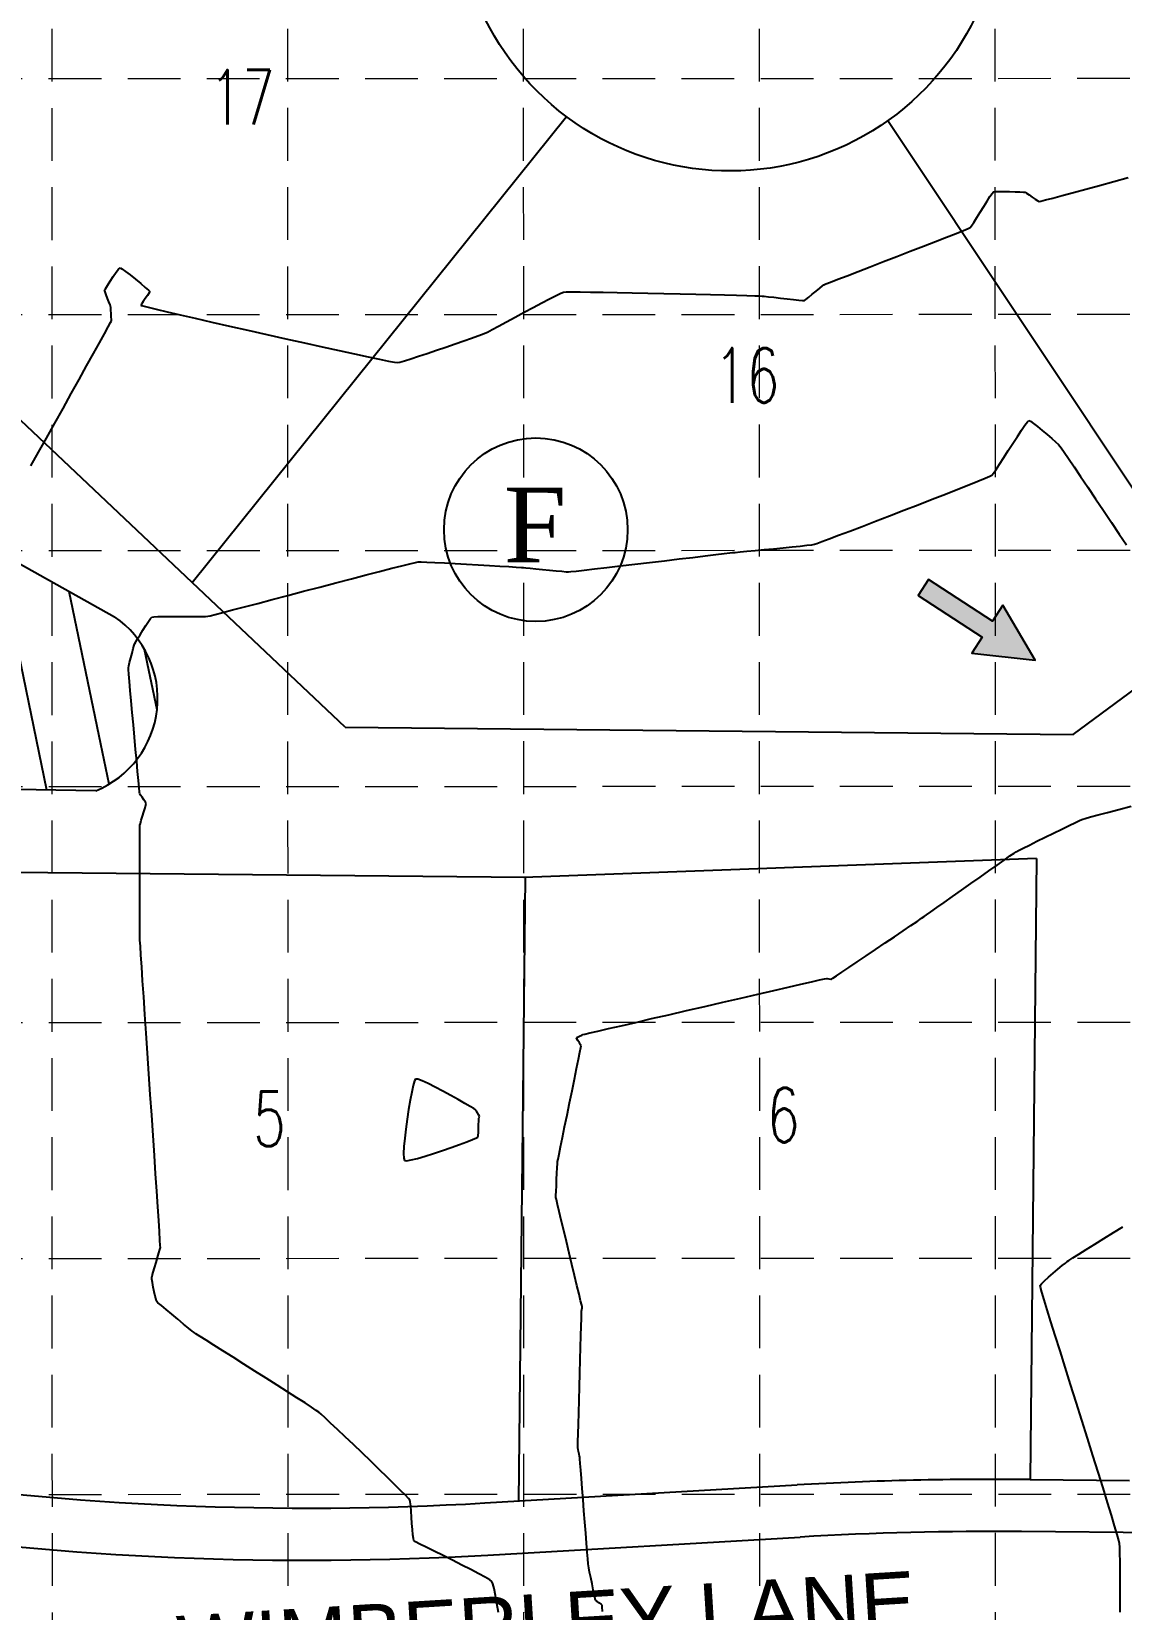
# Model space of a CAD drawing. Extents: x -500 to 2880, y -1767 to 500.
# Drawn here: x 2208.6 to 2428.2, y -1122.6 to -805 of the extents above; entities that cross this region are included whole.
import ezdxf
from ezdxf.enums import TextEntityAlignment as Align

# ---------------------------------------------------------------- set-up
doc = ezdxf.new("R2010")
doc.units = 0
doc.header["$LTSCALE"] = 25
doc.header["$MEASUREMENT"] = 0
doc.linetypes.add('DASHED', pattern=[0.75, 0.5, -0.25])
doc.linetypes.add('HIDDEN', pattern=[0.375, 0.25, -0.125])
doc.layers.get('0').update_dxf_attribs({"linetype": 'CONTINUOUS'})
for name, color, linetype in [('CONT-MJR', 11, 'DASHED'), ('CONT-MNR', 9, 'HIDDEN'), ('GRID', 254, 'HIDDEN'), ('P-LOTS', 1, 'CONTINUOUS'), ('P-ROW', 2, 'CONTINUOUS'), ('PHASE2', 9, 'CONTINUOUS'), ('PHASE2TEXT', 9, 'CONTINUOUS'), ('SILT FENCE', 200, 'CONTINUOUS'), ('STREET', 6, 'CONTINUOUS')]:
    doc.layers.add(name, color=color, linetype=linetype)
doc.styles.add('BORDER$0$TITLE', font='TIMES.TTF', dxfattribs={"height": 10})
doc.styles.get("Standard").update_dxf_attribs({"font": 'ARIAL.TTF'})
doc.styles.add('TEXT100', font='simplex.shx', dxfattribs={"height": 8.8})

# ---------------------------------------------------------------- blocks, each defined once
blk = doc.blocks.new('ARROW')
blk.add_lwpolyline([(-67.01, -25.36), (-59.33, -25.42), (-59.57, -56.14), (-51.89, -56.2), (-51.65, -25.48), (-43.97, -25.54), (-55.3, -2.41), (-67.01, -25.36)], close=True)
at = {"color": 254}
for points in [[(-43.97, -25.54), (-67.01, -25.36), (-55.3, -2.41), (-67.01, -25.36)], [(-59.57, -56.14), (-51.89, -56.2), (-59.33, -25.42), (-51.65, -25.48)]]:
    blk.add_solid(points, dxfattribs=at)

msp = doc.modelspace()

# ---------------------------------------------------------------- hatches: boundary and pattern name
at = {"layer": 'SILT FENCE'}
h = msp.add_hatch(dxfattribs=at)
h.set_pattern_fill('ANSI31', color=5, scale=100, style=0)
h.set_pattern_definition([(281.6589, (-630.733, 1250.781), (12.2421, 2.52606), [])])
edge = h.paths.add_edge_path()
edge.add_arc((2183.26, -853.64), 40, 177.7082, 235.553)
edge.add_line((2144.59, -819.53), (2143.29, -852.04))
edge.add_arc((2134.6, -819.13), 10, 357.7082, 472.6094)
edge.add_line((2100.28, -822.59), (2130.75, -809.9))
edge.add_line((2091.28, -869.02), (2094.15, -831.07))
edge.add_arc((2141.14, -872.79), 50, 175.6817, 238.4057)
edge.add_line((2182.25, -956.77), (2114.95, -915.38))
edge.add_line((2160.63, -886.62), (2225.37, -922.83))
edge.add_arc((2214.05, -939.32), 20, 292.0576, 415.553)
edge.add_line((2221.56, -957.86), (2189.44, -957.37))
edge.add_arc((2186.44, -949.96), 8, 238.4057, 292.0576)

# ---------------------------------------------------------------- linework, layer by layer
at = {"layer": 'CONT-MJR', "color": 35}
for p, q in [((2423.46, -962.71, 585), (2425.39, -962.2, 585)), ((2425.39, -962.2, 585), (2427.65, -961.61, 585)), ((2427.65, -961.61, 585), (2430.16, -960.95, 585)), ((2414.5, -966.37, 585), (2416.16, -965.56, 585)), ((2416.16, -965.56, 585), (2417.68, -964.82, 585)), ((2417.68, -964.82, 585), (2418.95, -964.21, 585)), ((2418.95, -964.21, 585), (2419.89, -963.77, 585)), ((2419.89, -963.77, 585), (2420.4, -963.55, 585)), ((2420.4, -963.55, 585), (2420.88, -963.41, 585)), ((2420.88, -963.41, 585), (2421.93, -963.12, 585)), ((2421.93, -963.12, 585), (2423.46, -962.71, 585)), ((2409.63, -968.77, 585), (2411.14, -968.02, 585)), ((2411.14, -968.02, 585), (2412.79, -967.2, 585)), ((2412.79, -967.2, 585), (2414.5, -966.37, 585)), ((2403.12, -972.8, 585), (2404.56, -971.79, 585)), ((2404.56, -971.79, 585), (2405.73, -970.98, 585)), ((2405.73, -970.98, 585), (2406.55, -970.41, 585)), ((2406.55, -970.41, 585), (2406.96, -970.14, 585)), ((2406.96, -970.14, 585), (2407.44, -969.88, 585)), ((2407.44, -969.88, 585), (2408.37, -969.41, 585)), ((2408.37, -969.41, 585), (2409.63, -968.77, 585)), ((2399.69, -975.22, 585), (2401.48, -973.96, 585)), ((2401.48, -973.96, 585), (2403.12, -972.8, 585)), ((2394.16, -979.12, 585), (2395.97, -977.85, 585)), ((2395.97, -977.85, 585), (2397.83, -976.53, 585)), ((2397.83, -976.53, 585), (2399.69, -975.22, 585)), ((2389.79, -982.21, 585), (2391.01, -981.35, 585)), ((2391.01, -981.35, 585), (2392.49, -980.31, 585)), ((2392.49, -980.31, 585), (2394.16, -979.12, 585)), ((2385.74, -985, 585), (2387.01, -984.14, 585)), ((2387.01, -984.14, 585), (2387.92, -983.51, 585)), ((2387.92, -983.51, 585), (2388.42, -983.17, 585)), ((2388.42, -983.17, 585), (2388.91, -982.83, 585)), ((2388.91, -982.83, 585), (2389.79, -982.21, 585)), ((2380.59, -988.48, 585), (2382.46, -987.22, 585)), ((2382.46, -987.22, 585), (2384.2, -986.04, 585)), ((2384.2, -986.04, 585), (2385.74, -985, 585)), ((2376.77, -991.07, 585), (2378.67, -989.78, 585)), ((2378.67, -989.78, 585), (2380.59, -988.48, 585)), ((2371.89, -994.36, 585), (2373.3, -993.4, 585)), ((2373.3, -993.4, 585), (2374.95, -992.29, 585)), ((2374.95, -992.29, 585), (2376.77, -991.07, 585)), ((2361.07, -997.39, 585), (2363.63, -996.8, 585)), ((2363.63, -996.8, 585), (2365.75, -996.31, 585)), ((2365.75, -996.31, 585), (2367.36, -995.94, 585)), ((2367.36, -995.94, 585), (2368.38, -995.71, 585)), ((2368.38, -995.71, 585), (2368.75, -995.62, 585)), ((2368.75, -995.62, 585), (2368.93, -995.65, 585)), ((2368.93, -995.65, 585), (2369.27, -995.69, 585)), ((2369.27, -995.69, 585), (2369.61, -995.74, 585)), ((2369.61, -995.74, 585), (2369.8, -995.76, 585)), ((2369.8, -995.76, 585), (2370.06, -995.58, 585)), ((2370.06, -995.58, 585), (2370.78, -995.1, 585)), ((2370.78, -995.1, 585), (2371.89, -994.36, 585)), ((2344.24, -1001.26, 585), (2347.9, -1000.42, 585)), ((2347.9, -1000.42, 585), (2351.48, -999.59, 585)), ((2351.48, -999.59, 585), (2354.92, -998.8, 585)), ((2354.92, -998.8, 585), (2358.14, -998.06, 585)), ((2358.14, -998.06, 585), (2361.07, -997.39, 585)), ((2333.55, -1003.72, 585), (2336.99, -1002.93, 585)), ((2336.99, -1002.93, 585), (2340.58, -1002.1, 585)), ((2340.58, -1002.1, 585), (2344.24, -1001.26, 585)), ((2319.71, -1006.92, 585), (2320.08, -1006.83, 585)), ((2320.08, -1006.83, 585), (2321.11, -1006.6, 585)), ((2321.11, -1006.6, 585), (2322.72, -1006.22, 585)), ((2322.72, -1006.22, 585), (2324.84, -1005.73, 585)), ((2324.84, -1005.73, 585), (2327.4, -1005.14, 585)), ((2327.4, -1005.14, 585), (2330.33, -1004.47, 585)), ((2330.33, -1004.47, 585), (2333.55, -1003.72, 585)), ((2318.38, -1007.59, 585), (2318.58, -1007.45, 585)), ((2318.47, -1007.78, 585), (2318.38, -1007.59, 585)), ((2318.7, -1008.15, 585), (2318.47, -1007.78, 585)), ((2318.58, -1007.45, 585), (2319.02, -1007.23, 585)), ((2318.99, -1008.59, 585), (2318.7, -1008.15, 585)), ((2319.24, -1008.96, 585), (2318.99, -1008.59, 585)), ((2319.02, -1007.23, 585), (2319.47, -1007.03, 585)), ((2319.1, -1010.47, 585), (2319.29, -1009.52, 585)), ((2319.36, -1009.17, 585), (2319.24, -1008.96, 585)), ((2319.29, -1009.52, 585), (2319.36, -1009.17, 585)), ((2319.47, -1007.03, 585), (2319.71, -1006.92, 585)), ((2318.44, -1013.75, 585), (2318.81, -1011.91, 585)), ((2318.81, -1011.91, 585), (2319.1, -1010.47, 585)), ((2317.51, -1018.23, 585), (2318, -1015.89, 585)), ((2318, -1015.89, 585), (2318.44, -1013.75, 585)), ((2317.01, -1020.67, 585), (2317.51, -1018.23, 585)), ((2316.51, -1023.12, 585), (2317.01, -1020.67, 585)), ((2315.58, -1027.64, 585), (2316.02, -1025.48, 585)), ((2316.02, -1025.48, 585), (2316.51, -1023.12, 585)), ((2315.19, -1029.52, 585), (2315.58, -1027.64, 585)), ((2314.6, -1032.45, 585), (2314.69, -1032.02, 585)), ((2314.69, -1032.02, 585), (2314.89, -1031.01, 585)), ((2314.89, -1031.01, 585), (2315.19, -1029.52, 585)), ((2314.4, -1036.09, 585), (2314.46, -1034.84, 585)), ((2314.46, -1034.84, 585), (2314.52, -1033.72, 585)), ((2314.52, -1033.72, 585), (2314.57, -1032.88, 585)), ((2314.57, -1032.88, 585), (2314.6, -1032.45, 585)), ((2314.28, -1039.31, 585), (2314.3, -1038.47, 585)), ((2314.3, -1038.47, 585), (2314.35, -1037.35, 585)), ((2314.35, -1037.35, 585), (2314.4, -1036.09, 585)), ((2314.28, -1039.74, 585), (2314.28, -1039.31, 585)), ((2314.37, -1040.15, 585), (2314.28, -1039.74, 585)), ((2314.59, -1041.11, 585), (2314.37, -1040.15, 585)), ((2314.92, -1042.53, 585), (2314.59, -1041.11, 585)), ((2315.34, -1044.31, 585), (2314.92, -1042.53, 585)), ((2315.83, -1046.36, 585), (2315.34, -1044.31, 585)), ((2316.37, -1048.59, 585), (2315.83, -1046.36, 585)), ((2316.92, -1050.91, 585), (2316.37, -1048.59, 585)), ((2317.48, -1053.22, 585), (2316.92, -1050.91, 585)), ((2318.01, -1055.43, 585), (2317.48, -1053.22, 585)), ((2318.5, -1057.45, 585), (2318.01, -1055.43, 585)), ((2318.92, -1059.19, 585), (2318.5, -1057.45, 585)), ((2319.25, -1060.55, 585), (2318.92, -1059.19, 585)), ((2319.46, -1061.43, 585), (2319.25, -1060.55, 585)), ((2319.39, -1064.11, 585), (2319.42, -1063.13, 585)), ((2319.42, -1063.13, 585), (2319.43, -1062.77, 585)), ((2319.43, -1062.77, 585), (2319.45, -1062.59, 585)), ((2319.45, -1062.59, 585), (2319.49, -1062.26, 585)), ((2319.54, -1061.76, 585), (2319.46, -1061.43, 585)), ((2319.49, -1062.26, 585), (2319.52, -1061.94, 585)), ((2319.52, -1061.94, 585), (2319.54, -1061.76, 585)), ((2319.29, -1067.59, 585), (2319.35, -1065.63, 585)), ((2319.35, -1065.63, 585), (2319.39, -1064.11, 585)), ((2319.16, -1072.42, 585), (2319.23, -1069.88, 585)), ((2319.23, -1069.88, 585), (2319.29, -1067.59, 585)), ((2319.09, -1075.1, 585), (2319.16, -1072.42, 585)), ((2319.01, -1077.83, 585), (2319.09, -1075.1, 585)), ((2318.94, -1080.52, 585), (2319.01, -1077.83, 585)), ((2318.8, -1085.35, 585), (2318.87, -1083.06, 585)), ((2318.87, -1083.06, 585), (2318.94, -1080.52, 585)), ((2318.75, -1087.31, 585), (2318.8, -1085.35, 585)), ((2318.69, -1089.84, 585), (2318.71, -1088.84, 585)), ((2318.71, -1088.84, 585), (2318.75, -1087.31, 585)), ((2318.68, -1090.21, 585), (2318.69, -1089.84, 585)), ((2318.72, -1090.43, 585), (2318.68, -1090.21, 585)), ((2318.81, -1090.86, 585), (2318.72, -1090.43, 585)), ((2318.92, -1091.36, 585), (2318.81, -1090.86, 585)), ((2319.02, -1091.79, 585), (2318.92, -1091.36, 585)), ((2319.07, -1092.01, 585), (2319.02, -1091.79, 585)), ((2319.09, -1092.35, 585), (2319.07, -1092.01, 585)), ((2319.16, -1093.24, 585), (2319.09, -1092.35, 585)), ((2319.27, -1094.59, 585), (2319.16, -1093.24, 585)), ((2319.41, -1096.31, 585), (2319.27, -1094.59, 585)), ((2319.57, -1098.32, 585), (2319.41, -1096.31, 585)), ((2319.74, -1100.51, 585), (2319.57, -1098.32, 585)), ((2319.92, -1102.8, 585), (2319.74, -1100.51, 585)), ((2320.1, -1105.09, 585), (2319.92, -1102.8, 585)), ((2320.28, -1107.3, 585), (2320.1, -1105.09, 585)), ((2320.44, -1109.33, 585), (2320.28, -1107.3, 585)), ((2320.58, -1111.09, 585), (2320.44, -1109.33, 585)), ((2320.7, -1112.49, 585), (2320.58, -1111.09, 585)), ((2320.78, -1113.44, 585), (2320.7, -1112.49, 585)), ((2320.81, -1113.84, 585), (2320.78, -1113.44, 585)), ((2320.89, -1114.27, 585), (2320.81, -1113.84, 585)), ((2321.06, -1115.12, 585), (2320.89, -1114.27, 585)), ((2321.28, -1116.24, 585), (2321.06, -1115.12, 585)), ((2321.54, -1117.49, 585), (2321.28, -1116.24, 585)), ((2321.79, -1118.71, 585), (2321.54, -1117.49, 585)), ((2322.01, -1119.78, 585), (2321.79, -1118.71, 585)), ((2322.18, -1120.54, 585), (2322.01, -1119.78, 585)), ((2322.25, -1120.84, 585), (2322.18, -1120.54, 585)), ((2322.48, -1121.01, 585), (2322.25, -1120.84, 585)), ((2322.91, -1121.3, 585), (2322.48, -1121.01, 585)), ((2323.35, -1121.59, 585), (2322.91, -1121.3, 585)), ((2323.56, -1121.76, 585), (2323.35, -1121.59, 585)), ((2323.59, -1122.11, 585), (2323.56, -1121.76, 585)), ((2323.63, -1123.04, 585), (2323.59, -1122.11, 585))]:
    msp.add_line(p, q, dxfattribs=at)
at = {"layer": 'CONT-MNR', "color": 35}
for p, q in [((2423.77, -836, 587), (2426.63, -835.22, 587)), ((2426.63, -835.22, 587), (2429.55, -834.43, 587)), ((2401.11, -839.17, 587), (2401.7, -838.25, 587)), ((2401.7, -838.25, 587), (2402.14, -837.59, 587)), ((2402.14, -837.59, 587), (2402.39, -837.3, 587)), ((2402.39, -837.3, 587), (2402.76, -837.25, 587)), ((2402.76, -837.25, 587), (2403.51, -837.22, 587)), ((2403.51, -837.22, 587), (2404.52, -837.22, 587)), ((2404.52, -837.22, 587), (2405.64, -837.24, 587)), ((2405.64, -837.24, 587), (2406.76, -837.27, 587)), ((2406.76, -837.27, 587), (2407.74, -837.31, 587)), ((2407.74, -837.31, 587), (2408.46, -837.35, 587)), ((2408.46, -837.35, 587), (2408.78, -837.38, 587)), ((2408.78, -837.38, 587), (2409.05, -837.54, 587)), ((2409.05, -837.54, 587), (2409.56, -837.89, 587)), ((2409.56, -837.89, 587), (2410.19, -838.33, 587)), ((2410.19, -838.33, 587), (2410.82, -838.76, 587)), ((2414.36, -838.54, 587), (2416.25, -838.03, 587)), ((2416.25, -838.03, 587), (2418.5, -837.42, 587)), ((2418.5, -837.42, 587), (2421.03, -836.74, 587)), ((2421.03, -836.74, 587), (2423.77, -836, 587)), ((2399.04, -842.48, 587), (2399.72, -841.39, 587)), ((2399.72, -841.39, 587), (2400.43, -840.25, 587)), ((2400.43, -840.25, 587), (2401.11, -839.17, 587)), ((2410.82, -838.76, 587), (2411.33, -839.1, 587)), ((2411.33, -839.1, 587), (2411.6, -839.25, 587)), ((2411.6, -839.25, 587), (2411.96, -839.17, 587)), ((2411.96, -839.17, 587), (2412.9, -838.92, 587)), ((2412.9, -838.92, 587), (2414.36, -838.54, 587)), ((2396.34, -845.04, 587), (2397.32, -844.64, 587)), ((2397.32, -844.64, 587), (2397.72, -844.45, 587)), ((2397.72, -844.45, 587), (2397.98, -844.12, 587)), ((2397.98, -844.12, 587), (2398.44, -843.43, 587)), ((2398.44, -843.43, 587), (2399.04, -842.48, 587)), ((2388.28, -848.21, 587), (2390.75, -847.25, 587)), ((2390.75, -847.25, 587), (2392.97, -846.38, 587)), ((2392.97, -846.38, 587), (2394.86, -845.64, 587)), ((2394.86, -845.64, 587), (2396.34, -845.04, 587)), ((2380.22, -851.34, 587), (2382.93, -850.29, 587)), ((2382.93, -850.29, 587), (2385.65, -849.24, 587)), ((2385.65, -849.24, 587), (2388.28, -848.21, 587)), ((2224.48, -855.26, 587), (2225.09, -854.33, 587)), ((2225.09, -854.33, 587), (2225.69, -853.48, 587)), ((2225.69, -853.48, 587), (2226.17, -852.85, 587)), ((2226.17, -852.85, 587), (2226.46, -852.6, 587)), ((2226.46, -852.6, 587), (2226.82, -852.78, 587)), ((2226.82, -852.78, 587), (2227.54, -853.29, 587)), ((2227.54, -853.29, 587), (2228.5, -854.02, 587)), ((2228.5, -854.02, 587), (2229.57, -854.88, 587)), ((2371.04, -854.89, 587), (2372.92, -854.16, 587)), ((2372.92, -854.16, 587), (2375.13, -853.3, 587)), ((2375.13, -853.3, 587), (2377.59, -852.35, 587)), ((2377.59, -852.35, 587), (2380.22, -851.34, 587)), ((2223.36, -857.11, 587), (2223.52, -856.79, 587)), ((2223.44, -857.41, 587), (2223.36, -857.11, 587)), ((2223.65, -858, 587), (2223.44, -857.41, 587)), ((2223.52, -856.79, 587), (2223.92, -856.13, 587)), ((2223.92, -856.13, 587), (2224.48, -855.26, 587)), ((2229.57, -854.88, 587), (2230.63, -855.74, 587)), ((2230.63, -855.74, 587), (2231.55, -856.51, 587)), ((2231.55, -856.51, 587), (2232.2, -857.09, 587)), ((2232.2, -857.09, 587), (2232.45, -857.36, 587)), ((2232.45, -857.36, 587), (2232.32, -857.62, 587)), ((2315.28, -857.67, 587), (2315.82, -857.46, 587)), ((2315.82, -857.46, 587), (2316.34, -857.43, 587)), ((2316.34, -857.43, 587), (2317.47, -857.42, 587)), ((2317.47, -857.42, 587), (2319.14, -857.42, 587)), ((2319.14, -857.42, 587), (2321.26, -857.45, 587)), ((2321.26, -857.45, 587), (2323.77, -857.49, 587)), ((2323.77, -857.49, 587), (2326.57, -857.54, 587)), ((2326.57, -857.54, 587), (2329.6, -857.6, 587)), ((2365.91, -857.91, 587), (2366.69, -857.26, 587)), ((2366.69, -857.26, 587), (2367.4, -856.66, 587)), ((2367.4, -856.66, 587), (2367.96, -856.2, 587)), ((2367.96, -856.2, 587), (2368.25, -855.98, 587)), ((2368.25, -855.98, 587), (2368.63, -855.83, 587)), ((2368.63, -855.83, 587), (2369.59, -855.45, 587)), ((2369.59, -855.45, 587), (2371.04, -854.89, 587)), ((2223.93, -858.73, 587), (2223.65, -858, 587)), ((2224.22, -859.45, 587), (2223.93, -858.73, 587)), ((2224.45, -860.03, 587), (2224.22, -859.45, 587)), ((2224.55, -860.32, 587), (2224.45, -860.03, 587)), ((2224.58, -860.59, 587), (2224.55, -860.32, 587)), ((2224.63, -861.13, 587), (2224.58, -860.59, 587)), ((2230.77, -859.88, 587), (2230.66, -860.14, 587)), ((2230.66, -860.14, 587), (2231.04, -860.25, 587)), ((2231.1, -859.38, 587), (2230.77, -859.88, 587)), ((2231.04, -860.25, 587), (2232.1, -860.51, 587)), ((2231.54, -858.75, 587), (2231.1, -859.38, 587)), ((2231.98, -858.13, 587), (2231.54, -858.75, 587)), ((2232.32, -857.62, 587), (2231.98, -858.13, 587)), ((2232.1, -860.51, 587), (2233.76, -860.91, 587)), ((2307.86, -861.53, 587), (2309.69, -860.56, 587)), ((2309.69, -860.56, 587), (2311.43, -859.63, 587)), ((2311.43, -859.63, 587), (2313, -858.81, 587)), ((2313, -858.81, 587), (2314.31, -858.14, 587)), ((2314.31, -858.14, 587), (2315.28, -857.67, 587)), ((2329.6, -857.6, 587), (2332.78, -857.67, 587)), ((2332.78, -857.67, 587), (2336.03, -857.74, 587)), ((2336.03, -857.74, 587), (2339.27, -857.82, 587)), ((2339.27, -857.82, 587), (2342.43, -857.9, 587)), ((2342.43, -857.9, 587), (2345.43, -857.98, 587)), ((2345.43, -857.98, 587), (2348.2, -858.05, 587)), ((2348.2, -858.05, 587), (2350.65, -858.11, 587)), ((2350.65, -858.11, 587), (2352.71, -858.17, 587)), ((2352.71, -858.17, 587), (2354.31, -858.21, 587)), ((2354.31, -858.21, 587), (2355.36, -858.24, 587)), ((2355.36, -858.24, 587), (2355.79, -858.26, 587)), ((2355.79, -858.26, 587), (2356.22, -858.3, 587)), ((2356.22, -858.3, 587), (2357.06, -858.39, 587)), ((2357.06, -858.39, 587), (2358.19, -858.52, 587)), ((2358.19, -858.52, 587), (2359.48, -858.67, 587)), ((2359.48, -858.67, 587), (2360.82, -858.82, 587)), ((2360.82, -858.82, 587), (2362.09, -858.96, 587)), ((2362.09, -858.96, 587), (2363.18, -859.07, 587)), ((2363.18, -859.07, 587), (2363.96, -859.13, 587)), ((2363.96, -859.13, 587), (2364.32, -859.14, 587)), ((2364.32, -859.14, 587), (2364.63, -858.94, 587)), ((2364.63, -858.94, 587), (2365.19, -858.5, 587)), ((2365.19, -858.5, 587), (2365.91, -857.91, 587)), ((2224.07, -864.49, 587), (2224.56, -863.6, 587)), ((2224.56, -863.6, 587), (2224.73, -863.27, 587)), ((2224.67, -861.79, 587), (2224.63, -861.13, 587)), ((2224.71, -862.46, 587), (2224.67, -861.79, 587)), ((2224.74, -863, 587), (2224.71, -862.46, 587)), ((2224.73, -863.27, 587), (2224.74, -863, 587)), ((2233.76, -860.91, 587), (2235.95, -861.42, 587)), ((2235.95, -861.42, 587), (2238.59, -862.03, 587)), ((2238.59, -862.03, 587), (2241.62, -862.73, 587)), ((2241.62, -862.73, 587), (2244.95, -863.49, 587)), ((2244.95, -863.49, 587), (2248.52, -864.3, 587)), ((2302.73, -864.3, 587), (2304.29, -863.46, 587)), ((2304.29, -863.46, 587), (2306.03, -862.52, 587)), ((2306.03, -862.52, 587), (2307.86, -861.53, 587)), ((2222.31, -867.68, 587), (2223.31, -865.87, 587)), ((2223.31, -865.87, 587), (2224.07, -864.49, 587)), ((2248.52, -864.3, 587), (2252.24, -865.14, 587)), ((2252.24, -865.14, 587), (2256.04, -865.99, 587)), ((2256.04, -865.99, 587), (2259.86, -866.85, 587)), ((2259.86, -866.85, 587), (2263.61, -867.68, 587)), ((2295.72, -867.28, 587), (2297.26, -866.73, 587)), ((2297.26, -866.73, 587), (2298.54, -866.28, 587)), ((2298.54, -866.28, 587), (2299.46, -865.94, 587)), ((2299.46, -865.94, 587), (2299.95, -865.75, 587)), ((2299.95, -865.75, 587), (2300.47, -865.5, 587)), ((2300.47, -865.5, 587), (2301.42, -865, 587)), ((2301.42, -865, 587), (2302.73, -864.3, 587)), ((2219.73, -872.33, 587), (2221.11, -869.86, 587)), ((2221.11, -869.86, 587), (2222.31, -867.68, 587)), ((2263.61, -867.68, 587), (2267.21, -868.48, 587)), ((2267.21, -868.48, 587), (2270.61, -869.23, 587)), ((2270.61, -869.23, 587), (2273.71, -869.91, 587)), ((2273.71, -869.91, 587), (2276.45, -870.5, 587)), ((2286.61, -870.38, 587), (2288.36, -869.8, 587)), ((2288.36, -869.8, 587), (2290.22, -869.18, 587)), ((2290.22, -869.18, 587), (2292.12, -868.53, 587)), ((2292.12, -868.53, 587), (2293.98, -867.89, 587)), ((2293.98, -867.89, 587), (2295.72, -867.28, 587)), ((2218.23, -875.03, 587), (2219.73, -872.33, 587)), ((2276.45, -870.5, 587), (2278.75, -870.98, 587)), ((2278.75, -870.98, 587), (2280.54, -871.35, 587)), ((2280.54, -871.35, 587), (2281.75, -871.57, 587)), ((2281.75, -871.57, 587), (2282.29, -871.65, 587)), ((2282.29, -871.65, 587), (2282.81, -871.54, 587)), ((2282.81, -871.54, 587), (2283.76, -871.28, 587)), ((2283.76, -871.28, 587), (2285.05, -870.88, 587)), ((2285.05, -870.88, 587), (2286.61, -870.38, 587)), ((2216.64, -877.9, 587), (2218.23, -875.03, 587)), ((2214.98, -880.87, 587), (2216.64, -877.9, 587)), ((2213.31, -883.87, 587), (2214.98, -880.87, 587)), ((2211.65, -886.85, 587), (2213.31, -883.87, 587)), ((2407.21, -886.53, 586), (2408.03, -885.28, 586)), ((2408.03, -885.28, 586), (2408.72, -884.27, 586)), ((2408.72, -884.27, 586), (2409.23, -883.59, 586)), ((2409.23, -883.59, 586), (2409.5, -883.33, 586)), ((2409.5, -883.33, 586), (2409.85, -883.47, 586)), ((2409.85, -883.47, 586), (2410.47, -883.9, 586)), ((2410.47, -883.9, 586), (2411.29, -884.53, 586)), ((2411.29, -884.53, 586), (2412.23, -885.3, 586)), ((2412.23, -885.3, 586), (2413.2, -886.12, 586)), ((2413.2, -886.12, 586), (2414.13, -886.93, 586)), ((2210.04, -889.72, 587), (2211.65, -886.85, 587)), ((2405.38, -889.37, 586), (2406.31, -887.92, 586)), ((2406.31, -887.92, 586), (2407.21, -886.53, 586)), ((2414.13, -886.93, 586), (2414.92, -887.63, 586)), ((2414.92, -887.63, 586), (2415.51, -888.17, 586)), ((2415.51, -888.17, 586), (2415.8, -888.45, 586)), ((2415.8, -888.45, 586), (2416.05, -888.8, 586)), ((2416.05, -888.8, 586), (2416.64, -889.66, 586)), ((2208.51, -892.44, 587), (2210.04, -889.72, 587)), ((2402.93, -893.16, 586), (2403.64, -892.08, 586)), ((2403.64, -892.08, 586), (2404.48, -890.79, 586)), ((2404.48, -890.79, 586), (2405.38, -889.37, 586)), ((2416.64, -889.66, 586), (2417.52, -890.96, 586)), ((2417.52, -890.96, 586), (2418.64, -892.61, 586)), ((2397.41, -896.26, 586), (2399.26, -895.52, 586)), ((2399.26, -895.52, 586), (2400.7, -894.93, 586)), ((2400.7, -894.93, 586), (2401.66, -894.52, 586)), ((2401.66, -894.52, 586), (2402.07, -894.31, 586)), ((2402.07, -894.31, 586), (2402.39, -893.93, 586)), ((2402.39, -893.93, 586), (2402.93, -893.16, 586)), ((2418.64, -892.61, 586), (2419.95, -894.56, 586)), ((2419.95, -894.56, 586), (2421.4, -896.73, 586)), ((2390.07, -899.16, 586), (2392.75, -898.11, 586)), ((2392.75, -898.11, 586), (2395.22, -897.13, 586)), ((2395.22, -897.13, 586), (2397.41, -896.26, 586)), ((2421.4, -896.73, 586), (2422.96, -899.05, 586)), ((2381.47, -902.5, 586), (2384.36, -901.38, 586)), ((2384.36, -901.38, 586), (2387.25, -900.26, 586)), ((2387.25, -900.26, 586), (2390.07, -899.16, 586)), ((2422.96, -899.05, 586), (2424.56, -901.44, 586)), ((2424.56, -901.44, 586), (2426.17, -903.84, 586)), ((2373.45, -905.59, 586), (2375.94, -904.63, 586)), ((2375.94, -904.63, 586), (2378.64, -903.59, 586)), ((2378.64, -903.59, 586), (2381.47, -902.5, 586)), ((2426.17, -903.84, 586), (2427.73, -906.18, 586)), ((2364.84, -908.44, 586), (2365.83, -908.32, 586)), ((2365.83, -908.32, 586), (2366.36, -908.23, 586)), ((2366.36, -908.23, 586), (2366.83, -908.07, 586)), ((2366.83, -908.07, 586), (2367.85, -907.7, 586)), ((2367.85, -907.7, 586), (2369.33, -907.15, 586)), ((2369.33, -907.15, 586), (2371.22, -906.43, 586)), ((2371.22, -906.43, 586), (2373.45, -905.59, 586)), ((2427.73, -906.18, 586), (2429.2, -908.37, 586)), ((2333.14, -911.89, 586), (2336.15, -911.53, 586)), ((2336.15, -911.53, 586), (2339.07, -911.19, 586)), ((2339.07, -911.19, 586), (2341.83, -910.86, 586)), ((2341.83, -910.86, 586), (2344.32, -910.57, 586)), ((2344.32, -910.57, 586), (2346.45, -910.32, 586)), ((2346.45, -910.32, 586), (2348.15, -910.12, 586)), ((2348.15, -910.12, 586), (2349.32, -909.98, 586)), ((2349.32, -909.98, 586), (2349.86, -909.91, 586)), ((2349.86, -909.91, 586), (2350.4, -909.86, 586)), ((2350.4, -909.86, 586), (2351.39, -909.77, 586)), ((2351.39, -909.77, 586), (2352.75, -909.64, 586)), ((2352.75, -909.64, 586), (2354.39, -909.48, 586)), ((2354.39, -909.48, 586), (2356.21, -909.31, 586)), ((2356.21, -909.31, 586), (2358.12, -909.13, 586)), ((2358.12, -909.13, 586), (2360.03, -908.94, 586)), ((2360.03, -908.94, 586), (2361.85, -908.76, 586)), ((2361.85, -908.76, 586), (2363.49, -908.59, 586)), ((2363.49, -908.59, 586), (2364.84, -908.44, 586)), ((2273.07, -915.18, 586), (2276.03, -914.41, 586)), ((2276.03, -914.41, 586), (2278.76, -913.7, 586)), ((2278.76, -913.7, 586), (2281.19, -913.07, 586)), ((2281.19, -913.07, 586), (2283.24, -912.55, 586)), ((2283.24, -912.55, 586), (2284.86, -912.15, 586)), ((2284.86, -912.15, 586), (2285.97, -911.89, 586)), ((2285.97, -911.89, 586), (2286.51, -911.78, 586)), ((2286.51, -911.78, 586), (2287.13, -911.77, 586)), ((2287.13, -911.77, 586), (2288.29, -911.8, 586)), ((2288.29, -911.8, 586), (2289.88, -911.87, 586)), ((2289.88, -911.87, 586), (2291.81, -911.96, 586)), ((2291.81, -911.96, 586), (2293.97, -912.08, 586)), ((2293.97, -912.08, 586), (2296.27, -912.21, 586)), ((2296.27, -912.21, 586), (2298.6, -912.34, 586)), ((2298.6, -912.34, 586), (2300.87, -912.48, 586)), ((2300.87, -912.48, 586), (2302.97, -912.61, 586)), ((2302.97, -912.61, 586), (2304.81, -912.72, 586)), ((2304.81, -912.72, 586), (2306.29, -912.81, 586)), ((2306.29, -912.81, 586), (2307.3, -912.88, 586)), ((2307.3, -912.88, 586), (2307.76, -912.91, 586)), ((2307.76, -912.91, 586), (2308.21, -912.95, 586)), ((2308.21, -912.95, 586), (2309.07, -913.04, 586)), ((2309.07, -913.04, 586), (2310.23, -913.15, 586)), ((2310.23, -913.15, 586), (2311.57, -913.29, 586)), ((2311.57, -913.29, 586), (2312.97, -913.43, 586)), ((2312.97, -913.43, 586), (2314.31, -913.56, 586)), ((2314.31, -913.56, 586), (2315.47, -913.67, 586)), ((2315.47, -913.67, 586), (2316.33, -913.75, 586)), ((2316.33, -913.75, 586), (2316.78, -913.77, 586)), ((2316.78, -913.77, 586), (2317.24, -913.73, 586)), ((2317.24, -913.73, 586), (2318.33, -913.61, 586)), ((2318.33, -913.61, 586), (2319.97, -913.43, 586)), ((2319.97, -913.43, 586), (2322.05, -913.19, 586)), ((2322.05, -913.19, 586), (2324.5, -912.9, 586)), ((2324.5, -912.9, 586), (2327.23, -912.58, 586)), ((2327.23, -912.58, 586), (2330.13, -912.24, 586)), ((2330.13, -912.24, 586), (2333.14, -911.89, 586)), ((2260.24, -918.54, 586), (2263.45, -917.69, 586)), ((2263.45, -917.69, 586), (2266.71, -916.84, 586)), ((2266.71, -916.84, 586), (2269.94, -915.99, 586)), ((2269.94, -915.99, 586), (2273.07, -915.18, 586)), ((2249.14, -921.45, 586), (2251.52, -920.83, 586)), ((2251.52, -920.83, 586), (2254.2, -920.12, 586)), ((2254.2, -920.12, 586), (2257.13, -919.35, 586)), ((2257.13, -919.35, 586), (2260.24, -918.54, 586)), ((2231.66, -924.57, 586), (2232.2, -923.75, 586)), ((2232.2, -923.75, 586), (2232.62, -923.15, 586)), ((2232.62, -923.15, 586), (2232.87, -922.87, 586)), ((2232.87, -922.87, 586), (2233.26, -922.82, 586)), ((2233.26, -922.82, 586), (2234.11, -922.79, 586)), ((2234.11, -922.79, 586), (2235.33, -922.77, 586)), ((2235.33, -922.77, 586), (2236.79, -922.76, 586)), ((2236.79, -922.76, 586), (2238.37, -922.76, 586)), ((2238.37, -922.76, 586), (2239.97, -922.76, 586)), ((2239.97, -922.76, 586), (2241.46, -922.76, 586)), ((2241.46, -922.76, 586), (2242.73, -922.76, 586)), ((2242.73, -922.76, 586), (2243.67, -922.74, 586)), ((2243.67, -922.74, 586), (2244.16, -922.72, 586)), ((2244.16, -922.72, 586), (2244.59, -922.62, 586)), ((2244.59, -922.62, 586), (2245.61, -922.36, 586)), ((2245.61, -922.36, 586), (2247.15, -921.96, 586)), ((2247.15, -921.96, 586), (2249.14, -921.45, 586)), ((2229.63, -927.89, 586), (2229.99, -927.27, 586)), ((2229.99, -927.27, 586), (2230.5, -926.43, 586)), ((2230.5, -926.43, 586), (2231.07, -925.5, 586)), ((2231.07, -925.5, 586), (2231.66, -924.57, 586)), ((2228.63, -931.11, 586), (2228.89, -930.14, 586)), ((2228.89, -930.14, 586), (2229.14, -929.24, 586)), ((2229.14, -929.24, 586), (2229.34, -928.55, 586)), ((2229.34, -928.55, 586), (2229.45, -928.2, 586)), ((2229.45, -928.2, 586), (2229.63, -927.89, 586)), ((2228.15, -933.07, 586), (2228.22, -932.71, 586)), ((2228.17, -933.45, 586), (2228.15, -933.07, 586)), ((2228.25, -934.39, 586), (2228.17, -933.45, 586)), ((2228.22, -932.71, 586), (2228.4, -932.01, 586)), ((2228.4, -932.01, 586), (2228.63, -931.11, 586)), ((2228.37, -935.82, 586), (2228.25, -934.39, 586)), ((2228.53, -937.64, 586), (2228.37, -935.82, 586)), ((2228.72, -939.77, 586), (2228.53, -937.64, 586)), ((2228.93, -942.11, 586), (2228.72, -939.77, 586)), ((2229.15, -944.58, 586), (2228.93, -942.11, 586)), ((2229.38, -947.09, 586), (2229.15, -944.58, 586)), ((2229.6, -949.56, 586), (2229.38, -947.09, 586)), ((2229.82, -951.89, 586), (2229.6, -949.56, 586)), ((2230.01, -954, 586), (2229.82, -951.89, 586)), ((2230.18, -955.8, 586), (2230.01, -954, 586)), ((2230.31, -957.2, 586), (2230.18, -955.8, 586)), ((2230.4, -958.12, 586), (2230.31, -957.2, 586)), ((2230.44, -958.47, 586), (2230.4, -958.12, 586)), ((2230.59, -958.71, 586), (2230.44, -958.47, 586)), ((2230.91, -959.17, 586), (2230.59, -958.71, 586)), ((2231.29, -959.7, 586), (2230.91, -959.17, 586)), ((2231, -962.96, 586), (2231.27, -962.08, 586)), ((2231.27, -962.08, 586), (2231.51, -961.28, 586)), ((2231.6, -960.16, 586), (2231.29, -959.7, 586)), ((2231.51, -961.28, 586), (2231.68, -960.68, 586)), ((2231.74, -960.4, 586), (2231.6, -960.16, 586)), ((2231.68, -960.68, 586), (2231.74, -960.4, 586)), ((2230.45, -966.01, 586), (2230.46, -965.11, 586)), ((2230.46, -965.11, 586), (2230.47, -964.74, 586)), ((2230.47, -964.74, 586), (2230.56, -964.42, 586)), ((2230.56, -964.42, 586), (2230.75, -963.78, 586)), ((2230.75, -963.78, 586), (2231, -962.96, 586)), ((2230.44, -969.09, 586), (2230.45, -967.36, 586)), ((2230.45, -967.36, 586), (2230.45, -966.01, 586)), ((2230.43, -971.09, 586), (2230.44, -969.09, 586)), ((2230.43, -973.28, 586), (2230.43, -971.09, 586)), ((2230.43, -975.58, 586), (2230.43, -973.28, 586)), ((2230.43, -977.9, 586), (2230.43, -975.58, 586)), ((2230.43, -980.15, 586), (2230.43, -977.9, 586)), ((2230.43, -982.25, 586), (2230.43, -980.15, 586)), ((2230.43, -984.1, 586), (2230.43, -982.25, 586)), ((2230.44, -985.62, 586), (2230.43, -984.1, 586)), ((2230.44, -986.73, 586), (2230.44, -985.62, 586)), ((2230.45, -987.33, 586), (2230.44, -986.73, 586)), ((2230.48, -987.89, 586), (2230.45, -987.33, 586)), ((2230.56, -989.12, 586), (2230.48, -987.89, 586)), ((2230.68, -990.94, 586), (2230.56, -989.12, 586)), ((2230.84, -993.29, 586), (2230.68, -990.94, 586)), ((2231.02, -996.11, 586), (2230.84, -993.29, 586)), ((2231.24, -999.32, 586), (2231.02, -996.11, 586)), ((2231.48, -1002.87, 586), (2231.24, -999.32, 586)), ((2231.73, -1006.67, 586), (2231.48, -1002.87, 586)), ((2232, -1010.67, 586), (2231.73, -1006.67, 586)), ((2232.28, -1014.8, 586), (2232, -1010.67, 586)), ((2232.56, -1018.98, 586), (2232.28, -1014.8, 586)), ((2285.78, -1016.26, 586), (2285.51, -1017.18, 586)), ((2286.01, -1015.87, 586), (2285.78, -1016.26, 586)), ((2286.47, -1015.91, 586), (2286.01, -1015.87, 586)), ((2287.34, -1016.24, 586), (2286.47, -1015.91, 586)), ((2288.53, -1016.79, 586), (2287.34, -1016.24, 586)), ((2232.84, -1023.16, 586), (2232.56, -1018.98, 586)), ((2285.21, -1018.51, 586), (2284.89, -1020.15, 586)), ((2285.51, -1017.18, 586), (2285.21, -1018.51, 586)), ((2289.95, -1017.51, 586), (2288.53, -1016.79, 586)), ((2291.49, -1018.32, 586), (2289.95, -1017.51, 586)), ((2293.07, -1019.18, 586), (2291.49, -1018.32, 586)), ((2294.58, -1020.02, 586), (2293.07, -1019.18, 586)), ((2284.58, -1022.01, 586), (2284.28, -1023.97, 586)), ((2284.89, -1020.15, 586), (2284.58, -1022.01, 586)), ((2295.92, -1020.78, 586), (2294.58, -1020.02, 586)), ((2297.01, -1021.4, 586), (2295.92, -1020.78, 586)), ((2297.74, -1021.83, 586), (2297.01, -1021.4, 586)), ((2298.02, -1022, 586), (2297.74, -1021.83, 586)), ((2298.18, -1022.23, 586), (2298.02, -1022, 586)), ((2298.46, -1022.67, 586), (2298.18, -1022.23, 586)), ((2298.73, -1023.12, 586), (2298.46, -1022.67, 586)), ((2233.12, -1027.27, 586), (2232.84, -1023.16, 586)), ((2284.28, -1023.97, 586), (2284.02, -1025.94, 586)), ((2298.66, -1026.63, 586), (2298.69, -1025.82, 586)), ((2298.69, -1025.82, 586), (2298.7, -1025, 586)), ((2298.7, -1025, 586), (2298.71, -1024.35, 586)), ((2298.71, -1024.35, 586), (2298.72, -1024.01, 586)), ((2298.72, -1024.01, 586), (2298.76, -1023.83, 586)), ((2298.72, -1024.01, 586), (2298.72, -1024.01, 586)), ((2298.85, -1023.33, 586), (2298.73, -1023.12, 586)), ((2298.76, -1023.83, 586), (2298.82, -1023.52, 586)), ((2298.82, -1023.52, 586), (2298.85, -1023.33, 586)), ((2233.38, -1031.24, 586), (2233.12, -1027.27, 586)), ((2283.8, -1027.81, 586), (2283.65, -1029.48, 586)), ((2284.02, -1025.94, 586), (2283.8, -1027.81, 586)), ((2293.16, -1029.63, 586), (2294.83, -1029.03, 586)), ((2294.83, -1029.03, 586), (2296.29, -1028.49, 586)), ((2296.29, -1028.49, 586), (2297.46, -1028.05, 586)), ((2297.46, -1028.05, 586), (2298.25, -1027.73, 586)), ((2298.25, -1027.73, 586), (2298.56, -1027.59, 586)), ((2298.56, -1027.59, 586), (2298.62, -1027.27, 586)), ((2298.62, -1027.27, 586), (2298.66, -1026.63, 586)), ((2233.63, -1034.99, 586), (2233.38, -1031.24, 586)), ((2283.65, -1029.48, 586), (2283.58, -1030.84, 586)), ((2283.58, -1030.84, 586), (2283.6, -1031.81, 586)), ((2283.6, -1031.81, 586), (2283.74, -1032.26, 586)), ((2283.74, -1032.26, 586), (2284.2, -1032.31, 586)), ((2284.2, -1032.31, 586), (2285.1, -1032.16, 586)), ((2285.1, -1032.16, 586), (2286.37, -1031.84, 586)), ((2286.37, -1031.84, 586), (2287.9, -1031.39, 586)), ((2287.9, -1031.39, 586), (2289.61, -1030.85, 586)), ((2289.61, -1030.85, 586), (2291.39, -1030.25, 586)), ((2291.39, -1030.25, 586), (2293.16, -1029.63, 586)), ((2233.87, -1038.48, 586), (2233.63, -1034.99, 586)), ((2234.07, -1041.61, 586), (2233.87, -1038.48, 586)), ((2234.25, -1044.34, 586), (2234.07, -1041.61, 586)), ((2234.4, -1046.6, 586), (2234.25, -1044.34, 586)), ((2234.51, -1048.3, 586), (2234.4, -1046.6, 586)), ((2422.81, -1049.15, 584), (2424.66, -1047.99, 584)), ((2424.66, -1047.99, 584), (2426.56, -1046.8, 584)), ((2426.56, -1046.8, 584), (2428.43, -1045.62, 584)), ((2234.02, -1051.81, 586), (2234.3, -1050.88, 586)), ((2234.3, -1050.88, 586), (2234.51, -1050.18, 586)), ((2234.57, -1049.4, 586), (2234.51, -1048.3, 586)), ((2234.51, -1050.18, 586), (2234.59, -1049.82, 586)), ((2234.59, -1049.82, 586), (2234.57, -1049.4, 586)), ((2418.4, -1051.9, 584), (2419.6, -1051.15, 584)), ((2419.6, -1051.15, 584), (2421.09, -1050.22, 584)), ((2421.09, -1050.22, 584), (2422.81, -1049.15, 584)), ((2233.11, -1054.78, 586), (2233.39, -1053.87, 586)), ((2233.39, -1053.87, 586), (2233.71, -1052.84, 586)), ((2233.71, -1052.84, 586), (2234.02, -1051.81, 586)), ((2414.42, -1054.96, 584), (2415.38, -1054.16, 584)), ((2415.38, -1054.16, 584), (2416.24, -1053.44, 584)), ((2416.24, -1053.44, 584), (2416.9, -1052.91, 584)), ((2416.9, -1052.91, 584), (2417.24, -1052.64, 584)), ((2417.24, -1052.64, 584), (2417.59, -1052.42, 584)), ((2417.59, -1052.42, 584), (2418.4, -1051.9, 584)), ((2232.84, -1055.8, 586), (2232.92, -1055.46, 586)), ((2232.88, -1056.15, 586), (2232.84, -1055.8, 586)), ((2233, -1056.85, 586), (2232.88, -1056.15, 586)), ((2232.92, -1055.46, 586), (2233.11, -1054.78, 586)), ((2233.17, -1057.75, 586), (2233, -1056.85, 586)), ((2411.8, -1057.41, 584), (2412.05, -1057.08, 584)), ((2411.89, -1057.8, 584), (2411.8, -1057.41, 584)), ((2412.05, -1057.08, 584), (2412.65, -1056.51, 584)), ((2412.65, -1056.51, 584), (2413.48, -1055.77, 584)), ((2413.48, -1055.77, 584), (2414.42, -1054.96, 584)), ((2233.36, -1058.71, 586), (2233.17, -1057.75, 586)), ((2233.55, -1059.6, 586), (2233.36, -1058.71, 586)), ((2233.71, -1060.28, 586), (2233.55, -1059.6, 586)), ((2233.82, -1060.62, 586), (2233.71, -1060.28, 586)), ((2234.11, -1060.9, 586), (2233.82, -1060.62, 586)), ((2412.17, -1058.79, 584), (2411.89, -1057.8, 584)), ((2412.63, -1060.32, 584), (2412.17, -1058.79, 584)), ((2413.24, -1062.33, 584), (2412.63, -1060.32, 584)), ((2234.79, -1061.49, 586), (2234.11, -1060.9, 586)), ((2235.74, -1062.3, 586), (2234.79, -1061.49, 586)), ((2236.88, -1063.24, 586), (2235.74, -1062.3, 586)), ((2238.08, -1064.23, 586), (2236.88, -1063.24, 586)), ((2413.99, -1064.76, 584), (2413.24, -1062.33, 584)), ((2239.24, -1065.19, 586), (2238.08, -1064.23, 586)), ((2240.25, -1066.01, 586), (2239.24, -1065.19, 586)), ((2241.01, -1066.62, 586), (2240.25, -1066.01, 586)), ((2241.4, -1066.93, 586), (2241.01, -1066.62, 586)), ((2241.76, -1067.16, 586), (2241.4, -1066.93, 586)), ((2242.58, -1067.69, 586), (2241.76, -1067.16, 586)), ((2414.86, -1067.53, 584), (2413.99, -1064.76, 584)), ((2243.8, -1068.46, 586), (2242.58, -1067.69, 586)), ((2245.36, -1069.45, 586), (2243.8, -1068.46, 586)), ((2247.19, -1070.6, 586), (2245.36, -1069.45, 586)), ((2415.82, -1070.6, 584), (2414.86, -1067.53, 584)), ((2249.22, -1071.89, 586), (2247.19, -1070.6, 586)), ((2251.4, -1073.26, 586), (2249.22, -1071.89, 586)), ((2253.65, -1074.68, 586), (2251.4, -1073.26, 586)), ((2416.85, -1073.9, 584), (2415.82, -1070.6, 584)), ((2255.91, -1076.11, 586), (2253.65, -1074.68, 586)), ((2258.11, -1077.5, 586), (2255.91, -1076.11, 586)), ((2417.94, -1077.37, 584), (2416.85, -1073.9, 584)), ((2260.19, -1078.83, 586), (2258.11, -1077.5, 586)), ((2262.09, -1080.04, 586), (2260.19, -1078.83, 586)), ((2419.06, -1080.94, 584), (2417.94, -1077.37, 584)), ((2263.73, -1081.09, 586), (2262.09, -1080.04, 586)), ((2265.05, -1081.95, 586), (2263.73, -1081.09, 586)), ((2266, -1082.57, 586), (2265.05, -1081.95, 586)), ((2266.49, -1082.92, 586), (2266, -1082.57, 586)), ((2266.96, -1083.33, 586), (2266.49, -1082.92, 586)), ((2420.2, -1084.56, 584), (2419.06, -1080.94, 584)), ((2267.78, -1084.08, 586), (2266.96, -1083.33, 586)), ((2268.89, -1085.12, 586), (2267.78, -1084.08, 586)), ((2270.25, -1086.4, 586), (2268.89, -1085.12, 586)), ((2421.33, -1088.15, 584), (2420.2, -1084.56, 584)), ((2271.79, -1087.87, 586), (2270.25, -1086.4, 586)), ((2273.46, -1089.46, 586), (2271.79, -1087.87, 586)), ((2422.43, -1091.67, 584), (2421.33, -1088.15, 584)), ((2275.21, -1091.13, 586), (2273.46, -1089.46, 586)), ((2276.96, -1092.82, 586), (2275.21, -1091.13, 586)), ((2423.48, -1095.04, 584), (2422.43, -1091.67, 584)), ((2278.67, -1094.48, 586), (2276.96, -1092.82, 586)), ((2280.28, -1096.05, 586), (2278.67, -1094.48, 586)), ((2424.47, -1098.2, 584), (2423.48, -1095.04, 584)), ((2281.74, -1097.47, 586), (2280.28, -1096.05, 586)), ((2282.98, -1098.69, 586), (2281.74, -1097.47, 586)), ((2283.95, -1099.66, 586), (2282.98, -1098.69, 586)), ((2425.36, -1101.09, 584), (2424.47, -1098.2, 584)), ((2284.59, -1100.32, 586), (2283.95, -1099.66, 586)), ((2284.85, -1100.62, 586), (2284.59, -1100.32, 586)), ((2284.93, -1101.01, 586), (2284.85, -1100.62, 586)), ((2285.01, -1101.79, 586), (2284.93, -1101.01, 586)), ((2285.1, -1102.85, 586), (2285.01, -1101.79, 586)), ((2426.15, -1103.66, 584), (2425.36, -1101.09, 584)), ((2285.18, -1104.07, 586), (2285.1, -1102.85, 586)), ((2285.27, -1105.34, 586), (2285.18, -1104.07, 586)), ((2426.81, -1105.83, 584), (2426.15, -1103.66, 584)), ((2285.36, -1106.56, 586), (2285.27, -1105.34, 586)), ((2285.45, -1107.61, 586), (2285.36, -1106.56, 586)), ((2285.55, -1108.38, 586), (2285.45, -1107.61, 586)), ((2285.65, -1108.77, 586), (2285.55, -1108.38, 586)), ((2427.32, -1107.55, 584), (2426.81, -1105.83, 584)), ((2427.65, -1108.75, 584), (2427.32, -1107.55, 584)), ((2286.01, -1109.01, 586), (2285.65, -1108.77, 586)), ((2286.88, -1109.48, 586), (2286.01, -1109.01, 586)), ((2288.16, -1110.14, 586), (2286.88, -1109.48, 586)), ((2289.74, -1110.93, 586), (2288.16, -1110.14, 586)), ((2291.53, -1111.82, 586), (2289.74, -1110.93, 586)), ((2427.8, -1109.37, 584), (2427.65, -1108.75, 584)), ((2427.85, -1110.08, 584), (2427.8, -1109.37, 584)), ((2427.89, -1111.35, 584), (2427.85, -1110.08, 584)), ((2427.92, -1113.09, 584), (2427.89, -1111.35, 584)), ((2293.42, -1112.76, 586), (2291.53, -1111.82, 586)), ((2295.32, -1113.71, 586), (2293.42, -1112.76, 586)), ((2297.12, -1114.62, 586), (2295.32, -1113.71, 586)), ((2298.73, -1115.45, 586), (2297.12, -1114.62, 586)), ((2427.93, -1115.22, 584), (2427.92, -1113.09, 584)), ((2300.04, -1116.15, 586), (2298.73, -1115.45, 586)), ((2300.96, -1116.68, 586), (2300.04, -1116.15, 586)), ((2301.38, -1116.99, 586), (2300.96, -1116.68, 586)), ((2301.56, -1117.48, 586), (2301.38, -1116.99, 586)), ((2301.8, -1118.46, 586), (2301.56, -1117.48, 586)), ((2427.94, -1117.67, 584), (2427.93, -1115.22, 584)), ((2427.93, -1120.35, 584), (2427.94, -1117.67, 584)), ((2302.08, -1119.83, 586), (2301.8, -1118.46, 586)), ((2302.38, -1121.46, 586), (2302.08, -1119.83, 586)), ((2427.92, -1123.19, 584), (2427.93, -1120.35, 584)), ((2302.68, -1123.24, 586), (2302.38, -1121.46, 586))]:
    msp.add_line(p, q, dxfattribs=at)
at = {"layer": 'GRID', "color": 252, "linetype": 'HIDDEN', "lineweight": 0, "ltscale": 1.7}
for p, q in [((2212.49, 88.02), (2212.87, -1574.69)), ((2259.99, 88.03), (2260.37, -1574.68)), ((2307.49, 88.04), (2307.87, -1574.67)), ((2354.99, 88.05), (2355.37, -1574.66)), ((2402.49, 88.06), (2402.87, -1574.65)), ((-114.8, -815.01), (2830.2, -814.34)), ((-114.79, -862.51), (2830.21, -861.84)), ((-114.78, -910.01), (2830.22, -909.34)), ((-114.77, -957.51), (2830.23, -956.84)), ((-114.76, -1005.01), (2830.24, -1004.34)), ((-114.75, -1052.51), (2830.25, -1051.84)), ((-114.74, -1100.01), (2830.26, -1099.34))]:
    msp.add_line(p, q, dxfattribs=at)
at = {"layer": 'P-LOTS', "color": 9}
for p, q in [((2240.97, -915.92), (2316.39, -822.15)), ((2448.59, -924.26), (2381.11, -822.96)), ((2271.81, -945.05), (2187.18, -865.1)), ((2418.46, -946.54), (2525.15, -867.64)), ((2271.81, -945.05), (2418.46, -946.54)), ((2411.08, -971.5), (2307.8, -975.32)), ((2411.08, -971.5), (2409.81, -1096.5)), ((2308.04, -975.32), (2205.04, -974.27)), ((2308.04, -975.32), (2306.76, -1100.83))]:
    msp.add_line(p, q, dxfattribs=at)
at = {"layer": 'P-ROW', "color": 7}
for p, q in [((2299.93, -1101.22), (2362.83, -1097.59)), ((2409.81, -1096.5), (2429.81, -1096.68))]:
    msp.add_line(p, q, dxfattribs=at)
msp.add_lwpolyline([(2404.61, -761.41), (2404.3, -779.04, -1.169349), (2297.26, -760.32)], format="xyb", dxfattribs=at)
for centre, radius, start, end in [((2264.19, -482.25), 620, 261.83045, 273.30502), ((2402.04, -1776.46), 680, 89.34514, 93.30502)]:
    msp.add_arc(centre, radius, start, end, dxfattribs=at)
at = {"layer": 'PHASE2', "color": 5}
for p, q in [((2160.63, -886.62), (2225.37, -922.83)), ((2221.56, -957.86), (2189.44, -957.37))]:
    msp.add_line(p, q, dxfattribs=at)
at = {"layer": 'PHASE2', "color": 9}
for p, q in [((2300.54, -1111.71), (2363.44, -1108.07)), ((2461.39, -1107.47), (2408.08, -1106.99))]:
    msp.add_line(p, q, dxfattribs=at)
at = {"layer": 'PHASE2', "color": 5}
msp.add_arc((2214.05, -939.32), 20, 292.0576, 55.553, dxfattribs=at)
at = {"layer": 'PHASE2', "color": 9}
for centre, radius, start, end in [((2264.19, -482.25), 630.5, 261.83045, 273.30502), ((2402.04, -1776.46), 669.5, 89.48333, 93.30502)]:
    msp.add_arc(centre, radius, start, end, dxfattribs=at)
at = {"layer": 'PHASE2TEXT', "color": 9}
msp.add_circle((2310.22, -905.3), 18.48, dxfattribs=at)

# ---------------------------------------------------------------- block references
at = {"color": 3, "xscale": 0.5000000000002716, "yscale": 0.5, "zscale": 0.5, "rotation": 237.4660467996497}
msp.add_blockref('ARROW', (2396.96, -955.53), dxfattribs=at)

# ---------------------------------------------------------------- texts
at = {"layer": 'PHASE2TEXT', "color": 9, "style": 'TEXT100', "width": 0.7}
for s, p in [('17', (2244.46, -823.75)), ('16', (2346.11, -879.75)), ('5', (2253.27, -1029.38)), ('6', (2356.78, -1028.63))]:
    msp.add_text(s, height=11, dxfattribs=at).set_placement(p)
at = {"layer": 'PHASE2TEXT', "color": 9, "style": 'BORDER$0$TITLE'}
msp.add_text('F', height=15, dxfattribs=at).set_placement((2310.05, -911.84), align=Align.CENTER)
at = {"layer": 'STREET', "color": 9}
msp.add_text('WIMBERLEY LANE', height=12, rotation=3.5202, dxfattribs=at).set_placement((2312.74, -1131.4), align=Align.CENTER)

doc.saveas('drawing.dxf')
